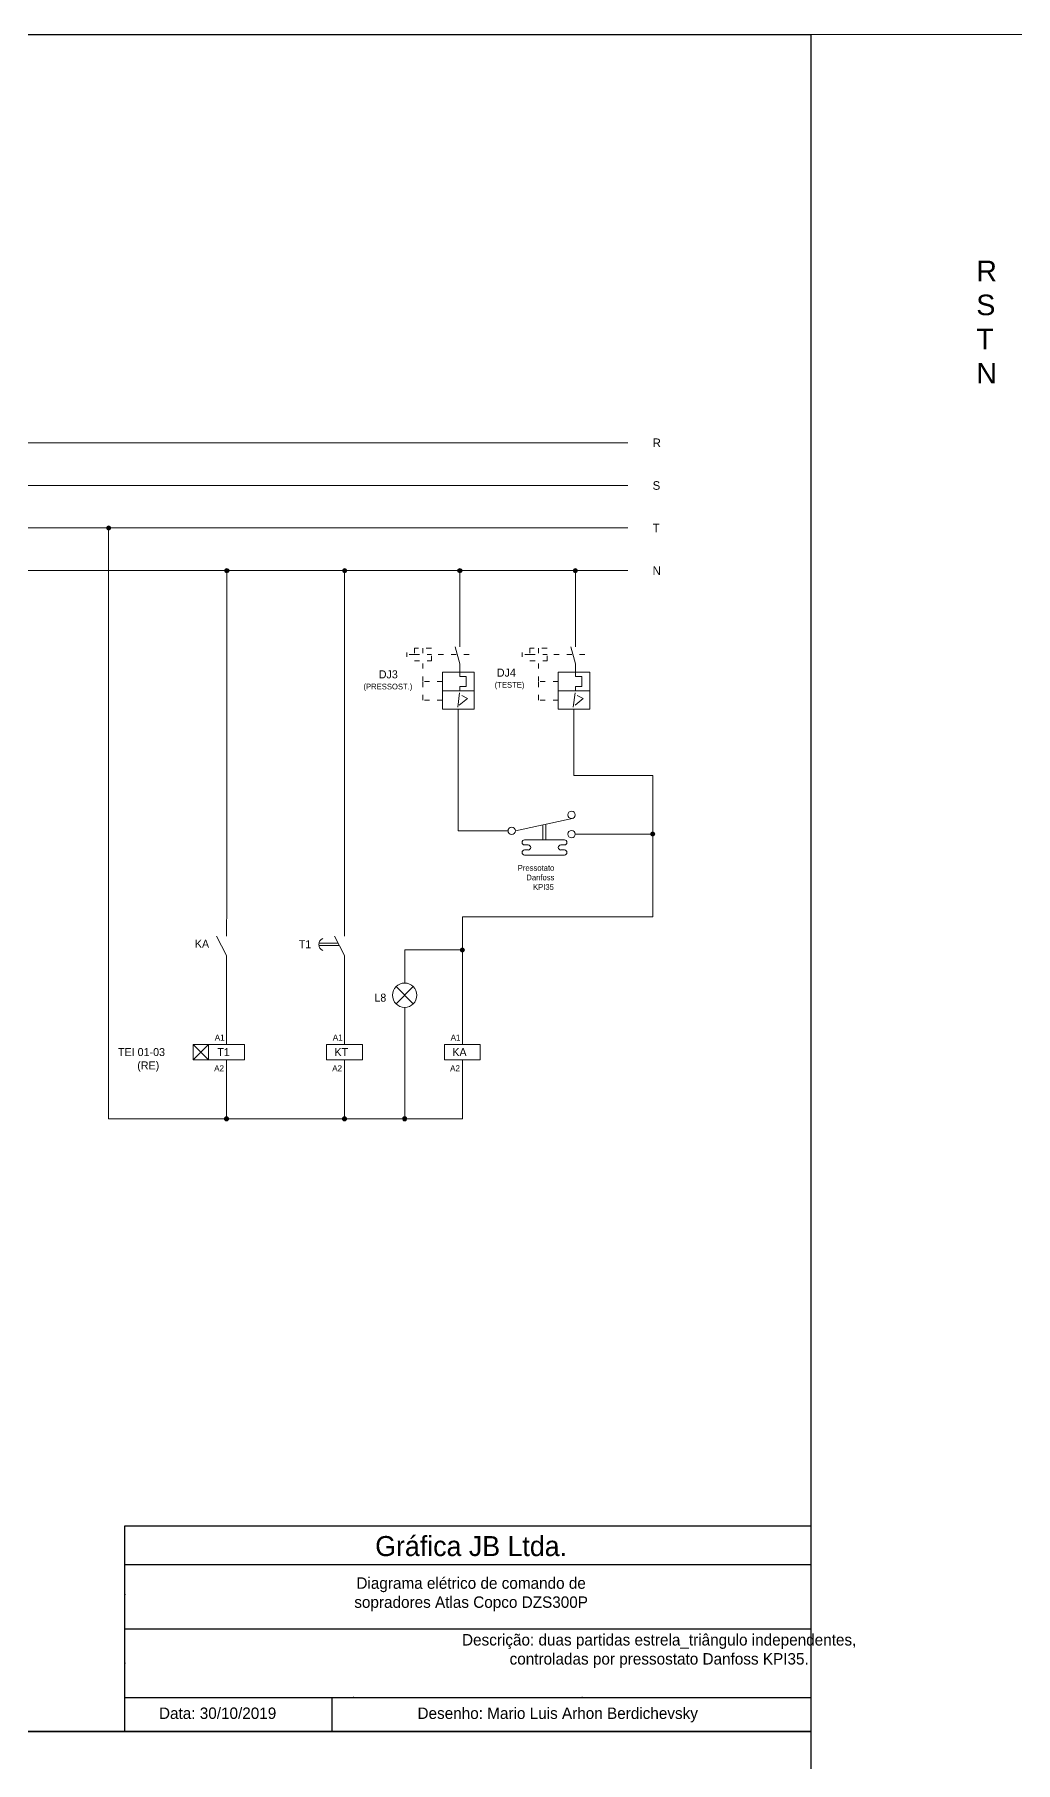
# Model space of a CAD drawing. Header units: millimetres. Extents: x -1551 to 2268, y -4332 to 420.
# Drawn here: x -414 to 272, y -790 to 420 of the extents above; entities that cross this region are included whole.
import ezdxf

# ---------------------------------------------------------------- set-up
doc = ezdxf.new("R2010")
doc.units = ezdxf.units.MM
doc.header["$LTSCALE"] = 0.3
doc.header["$MEASUREMENT"] = 0
doc.linetypes.add('ACAD_ISO03W100', pattern=[30, 12, -18])

msp = doc.modelspace()

# ---------------------------------------------------------------- hatches: boundary and pattern name
at = {"lineweight": 15}
h = msp.add_hatch(color=256, dxfattribs=at)
h.dxf.hatch_style = 1
h.paths.add_polyline_path([(-360.9, 74.2, 1), (-363.8, 74.2, 1)])
h = msp.add_hatch(color=256, dxfattribs=at)
h.dxf.hatch_style = 1
h.paths.add_polyline_path([(-278.2, 44.3, 1), (-281, 44.3, 1)])
h = msp.add_hatch(color=256, dxfattribs=at)
h.dxf.hatch_style = 1
h.paths.add_polyline_path([(-195.6, 44.3, 1), (-198.5, 44.3, 1)])
h = msp.add_hatch(color=256, dxfattribs=at)
h.dxf.hatch_style = 1
h.paths.add_polyline_path([(-115.1, 44.3, 1), (-117.9, 44.3, 1)])
h = msp.add_hatch(color=256, dxfattribs=at)
h.dxf.hatch_style = 1
h.paths.add_polyline_path([(-34.1, 44.3, 1), (-37, 44.3, 1)])
h = msp.add_hatch(color=256, dxfattribs=at)
h.dxf.hatch_style = 1
h.paths.add_polyline_path([(20, -140.1, 1), (17.1, -140.1, 1)])
h = msp.add_hatch(color=256, dxfattribs=at)
h.dxf.hatch_style = 1
h.paths.add_polyline_path([(-113.2, -221.2, 1), (-116.1, -221.2, 1)])
h = msp.add_hatch(color=256, dxfattribs=at)
h.dxf.hatch_style = 1
h.paths.add_polyline_path([(-278.3, -339.4, 1), (-281.2, -339.4, 1)])
h = msp.add_hatch(color=256, dxfattribs=at)
h.dxf.hatch_style = 1
h.paths.add_polyline_path([(-195.8, -339.4, 1), (-198.7, -339.4, 1)])
h = msp.add_hatch(color=256, dxfattribs=at)
h.dxf.hatch_style = 1
h.paths.add_polyline_path([(-153.6, -339.4, 1), (-156.5, -339.4, 1)])

# ---------------------------------------------------------------- linework, layer by layer
for p, q in [((-1462.7, 133.8), (1.1, 133.8)), ((-1462.7, 104), (1.1, 104)), ((-1462.7, 74.2), (1.1, 74.2)), ((-362.3, -339.4), (-362.3, 74.2)), ((-1462.7, 44.3), (1.1, 44.3)), ((-279.6, 44.3), (-279.6, -187.7)), ((-197.1, 15.1), (-197.1, 44.6)), ((-116.5, 44.3), (-116.5, -9)), ((-35.6, 44.3), (-35.6, -9)), ((-197.1, -187.7), (-197.1, 15.1)), ((-116.5, -20.9), (-119.7, -9)), ((-35.6, -20.9), (-38.8, -9)), ((-116.5, -20.9), (-116.5, -25.3)), ((-35.6, -20.9), (-35.6, -25.3)), ((-116.5, -29.8), (-116.5, -25.3)), ((-116.5, -29.8), (-112, -29.8)), ((-112, -29.8), (-112, -33.3)), ((-112, -36.8), (-112, -33.3)), ((-106.5, -26.8), (-106.5, -52.7)), ((-35.6, -29.8), (-35.6, -25.3)), ((-35.6, -29.8), (-31.1, -29.8)), ((-31.1, -29.8), (-31.1, -33.3)), ((-31.1, -36.8), (-31.1, -33.3)), ((-25.6, -26.8), (-25.6, -52.7)), ((-118, -51.3), (-116.8, -41.3)), ((-111.2, -45.2), (-116.9, -49.8)), ((-116.5, -36.8), (-112, -36.8)), ((-116.5, -36.8), (-116.5, -39.8)), ((-115.2, -43), (-111.2, -45.2)), ((-37.1, -51.3), (-35.9, -41.3)), ((-30.3, -45.2), (-35.9, -49.8)), ((-35.6, -36.8), (-31.1, -36.8)), ((-35.6, -36.8), (-35.6, -39.8)), ((-34.3, -43), (-30.3, -45.2)), ((-117.6, -52.7), (-117.6, -137.8)), ((-36.7, -52.7), (-36.7, -99.1)), ((-36.7, -99.1), (18.5, -99.1)), ((18.5, -99.1), (18.5, -198)), ((-77.6, -137.8), (-36.8, -129)), ((-82.8, -137.8), (-117.6, -137.8)), ((-71.2, -144.2), (-43.3, -144.2)), ((-35.7, -140.1), (18.5, -140.1)), ((-71.2, -147.7), (-68.7, -147.7)), ((-71.2, -151.2), (-68.7, -151.2)), ((-71.2, -154.8), (-43.3, -154.8)), ((-45.8, -147.7), (-43.3, -147.7)), ((-45.8, -151.2), (-43.3, -151.2)), ((-279.8, -211.5), (-279.6, -187.7)), ((-197.2, -211.5), (-197.1, -187.7)), ((-114.7, -274.5), (-114.7, -198)), ((-114.7, -198), (18.5, -198)), ((-279.8, -225), (-286.8, -211.5)), ((-201.7, -216.5), (-215.1, -216.5)), ((-197.2, -225), (-204.3, -211.5)), ((-279.8, -245.9), (-279.8, -225)), ((-200.8, -218.2), (-215.1, -218.2)), ((-200.8, -218.2), (-215.1, -218.2)), ((-197.2, -274.5), (-197.2, -225)), ((-155.1, -244.4), (-155.1, -221.2)), ((-279.8, -245.9), (-279.8, -274.5)), ((-161.1, -258.9), (-149.1, -246.9)), ((-161.1, -246.9), (-149.1, -258.9)), ((-155.1, -261.4), (-155.1, -339.4)), ((-279.8, -287.4), (-279.8, -274.5)), ((-197.2, -287.4), (-197.2, -274.5)), ((-114.7, -287.4), (-114.7, -274.5)), ((-303.2, -287.3), (-292.3, -298.2)), ((-292.3, -287.3), (-303.2, -298.2)), ((-279.8, -298.2), (-279.8, -319.2)), ((-197.2, -298.2), (-197.2, -319.2)), ((-114.7, -298.2), (-114.7, -319.2)), ((-279.8, -339.4), (-279.8, -319.2)), ((-197.2, -319.2), (-197.2, -339.4)), ((-114.7, -319.2), (-114.7, -339.4)), ((-362.3, -339.4), (-114.7, -339.4)), ((129.1, -648.4), (129.1, -768.4))]:
    msp.add_line(p, q, dxfattribs=at)
at = {"linetype": 'ACAD_ISO03W100', "lineweight": 15}
for p, q in [((-142.3, -9.9), (-142.3, -18.9)), ((-61.4, -9.9), (-61.4, -18.9)), ((-153.7, -12.9), (-153.7, -16)), ((-148.3, -14.4), (-153.7, -14.4)), ((-148.3, -14.4), (-136.4, -14.4)), ((-142.3, -33.3), (-142.3, -18.9)), ((-110, -14.5), (-136.4, -14.4)), ((-72.8, -12.9), (-72.8, -16)), ((-67.4, -14.4), (-72.8, -14.4)), ((-67.4, -14.4), (-55.4, -14.4)), ((-61.4, -33.3), (-61.4, -18.9)), ((-29.1, -14.5), (-55.4, -14.4)), ((-128.7, -33.3), (-142.3, -33.3)), ((-142.3, -46.3), (-142.3, -33.3)), ((-47.7, -33.3), (-61.4, -33.3)), ((-61.4, -46.3), (-61.4, -33.3)), ((-128.7, -46.3), (-142.3, -46.3)), ((-47.7, -46.3), (-61.4, -46.3))]:
    msp.add_line(p, q, dxfattribs=at)
at = {"lineweight": 20}
msp.add_line((-114.7, -221.2), (-155.1, -221.2), dxfattribs=at)
for p, q in [((-350.9, -768.4), (-350.9, -624.4)), ((-350.9, -624.4), (129.1, -624.4)), ((-350.9, -651.5), (129.1, -651.5)), ((-350.9, -696.4), (129.1, -696.4)), ((-350.9, -744.4), (129.1, -744.4)), ((-206, -744.4), (-206, -768.4)), ((129.1, -768.4), (-350.9, -768.4))]:
    msp.add_line(p, q)
for points in [[(-1550.9, 419.6), (129.1, 419.6), (129.1, -768.4), (-1550.9, -768.4)], [(-1550.9, -768.4), (129.1, -768.4), (129.1, -1956.4), (-1550.9, -1956.4)]]:
    msp.add_lwpolyline(points, close=True)
at = {"lineweight": 15}
for points in [[(129.1, 419.6), (2094.7, 419.6), (2094.7, -970.4), (129.1, -970.4)], [(-292.3, -287.3), (-303.2, -287.3), (-303.2, -298.2), (-292.3, -298.2)], [(-292.3, -287.3), (-267.3, -287.3), (-267.3, -298.2), (-292.3, -298.2)], [(-209.8, -287.3), (-184.7, -287.3), (-184.7, -298.2), (-209.8, -298.2)], [(-127.2, -287.3), (-102.2, -287.3), (-102.2, -298.2), (-127.2, -298.2)]]:
    msp.add_lwpolyline(points, close=True, dxfattribs=at)
at = {"linetype": 'ACAD_ISO03W100', "lineweight": 15}
for points in [[(-136.4, -9.9), (-148.3, -9.9), (-148.3, -18.9), (-136.4, -18.9)], [(-55.4, -9.9), (-67.4, -9.9), (-67.4, -18.9), (-55.4, -18.9)]]:
    msp.add_lwpolyline(points, close=True, dxfattribs=at)
at = {"lineweight": 15}
for points in [[(-106.5, -39.8), (-128.7, -39.8), (-128.7, -26.8), (-106.5, -26.8)], [(-25.6, -39.8), (-47.7, -39.8), (-47.7, -26.8), (-25.6, -26.8)], [(-106.5, -52.7), (-128.7, -52.7), (-128.7, -39.8), (-106.5, -39.8)], [(-25.6, -52.7), (-47.7, -52.7), (-47.7, -39.8), (-25.6, -39.8)], [(-58.3, -133.6), (-58.3, -144.2), (-56.2, -144.2), (-56.2, -133.2)]]:
    msp.add_lwpolyline(points, dxfattribs=at)
for centre, radius in [((-362.3, 74.2), 1.44), ((-279.6, 44.3), 1.44), ((-197.1, 44.3), 1.44), ((-116.5, 44.3), 1.44), ((-35.6, 44.3), 1.44), ((-38.3, -126.7), 2.57), ((-80.2, -137.8), 2.57), ((-38.3, -140.1), 2.57), ((18.5, -140.1), 1.44), ((-114.7, -221.2), 1.44), ((-155.1, -252.9), 8.51), ((-279.8, -339.4), 1.44), ((-197.2, -339.4), 1.44), ((-155.1, -339.4), 1.44)]:
    msp.add_circle(centre, radius, dxfattribs=at)
for centre, radius, start, end in [((-71.2, -145.9), 1.77, 90, 270), ((-43.3, -145.9), 1.77, 270, 90), ((-71.2, -153), 1.77, 90, 270), ((-68.7, -149.5), 1.77, 270, 90), ((-45.8, -149.5), 1.77, 90, 270), ((-43.3, -153), 1.77, 270, 90), ((-210.7, -217.4), 4.56, 112.007, 247.993)]:
    msp.add_arc(centre, radius, start, end, dxfattribs=at)
for p in [(-350.9, -672.4), (-350.9, -696.4), (-350.9, -720.4), (-350.9, -744.4), (-190.9, -744.4), (-30.9, -744.4)]:
    msp.add_point(p)

# ---------------------------------------------------------------- texts
at = {"linetype": 'ACAD_ISO03W100', "lineweight": 15, "attachment_point": 1}
for s, insert, char_height, width in [('{\\fArial|b0|i0|c0|p34;  R}', (233.7, 261.3), 14.4, 64.82), ('{\\fArial|b0|i0|c0|p34;  S}', (233.7, 237.5), 14.4, 64.82), ('{\\fArial|b0|i0|c0|p34;  T}', (233.7, 213.6), 14.4, 64.82), ('{\\fArial|b0|i0|c0|p34;  N}', (233.7, 189.7), 14.4, 64.82), ('R', (18.4, 136.8), 6, 33.5), ('S', (18.4, 106.9), 6, 33.5), ('T', (18.4, 77.1), 6, 33.5), ('N', (18.4, 47.3), 6, 33.5), ('\\pi4.88142; {\\H1.4x;DJ3}\\P\\pi-4.31858;(PRESSOST.)', (-179.6, -25.5), 4, 28.696), (' {\\H1.4x;DJ4}\\P(TESTE)', (-92.1, -24.3), 4, 26.197), ('\\pi-10.8492;{\\H1.6x;Pressotato \\P\\pi-4.8492;Danfoss\\P\\pi-0.18253;KPI35}', (-65.1, -161.8), 2.5, 16.968), (' {\\H1.6x;KA}', (-303.3, -214.1), 3.5, 32.014), (' T1', (-231.3, -214.4), 5.6, 32.014), ('L8', (-176.3, -251.8), 5.6, 32.014), ('\\pi17.83797; {\\H1.6x;TEI 01-03\\P\\pi32.65464;(RE)}', (-374.9, -289.9), 3.5, 82.109), ('A1', (-288, -280.4), 4.2, 17.181), (' {\\H1.6x;T1}', (-287.6, -289.9), 3.5, 32.014), ('A1', (-205.4, -280.4), 4.2, 17.181), (' {\\H1.6x;KT}', (-205.6, -289.9), 3.5, 32.014), ('A1', (-122.9, -280.4), 4.2, 17.181), (' {\\H1.6x;KA}', (-123.1, -289.9), 3.5, 32.014), ('A2', (-288.4, -301.9), 4.2, 17.181), ('A2', (-205.8, -301.9), 4.2, 17.181), ('A2', (-123.3, -301.9), 4.2, 17.181)]:
    msp.add_mtext(s, dxfattribs=dict(at, insert=insert, char_height=char_height, width=width))
at = {"linetype": 'ACAD_ISO03W100', "attachment_point": 2}
for s, insert, char_height, width in [('Gráfica JB Ltda.', (-108.6, -631.5), 14, 387.715), ('Diagrama elétrico de comando de\\Psopradores Atlas Copco DZS300P', (-108.6, -660.4), 8, 571.128), ('Descrição: duas partidas estrela_triângulo independentes,\\Pcontroladas por pressostato Danfoss KPI35.', (23, -700.1), 8, 728.84), ('Data: 30/10/2019', (-286, -751.5), 8, 387.715), ('Desenho: Mario Luis Arhon Berdichevsky', (-48, -751.5), 8, 387.715)]:
    msp.add_mtext(s, dxfattribs=dict(at, insert=insert, char_height=char_height, width=width))

doc.saveas('drawing.dxf')
